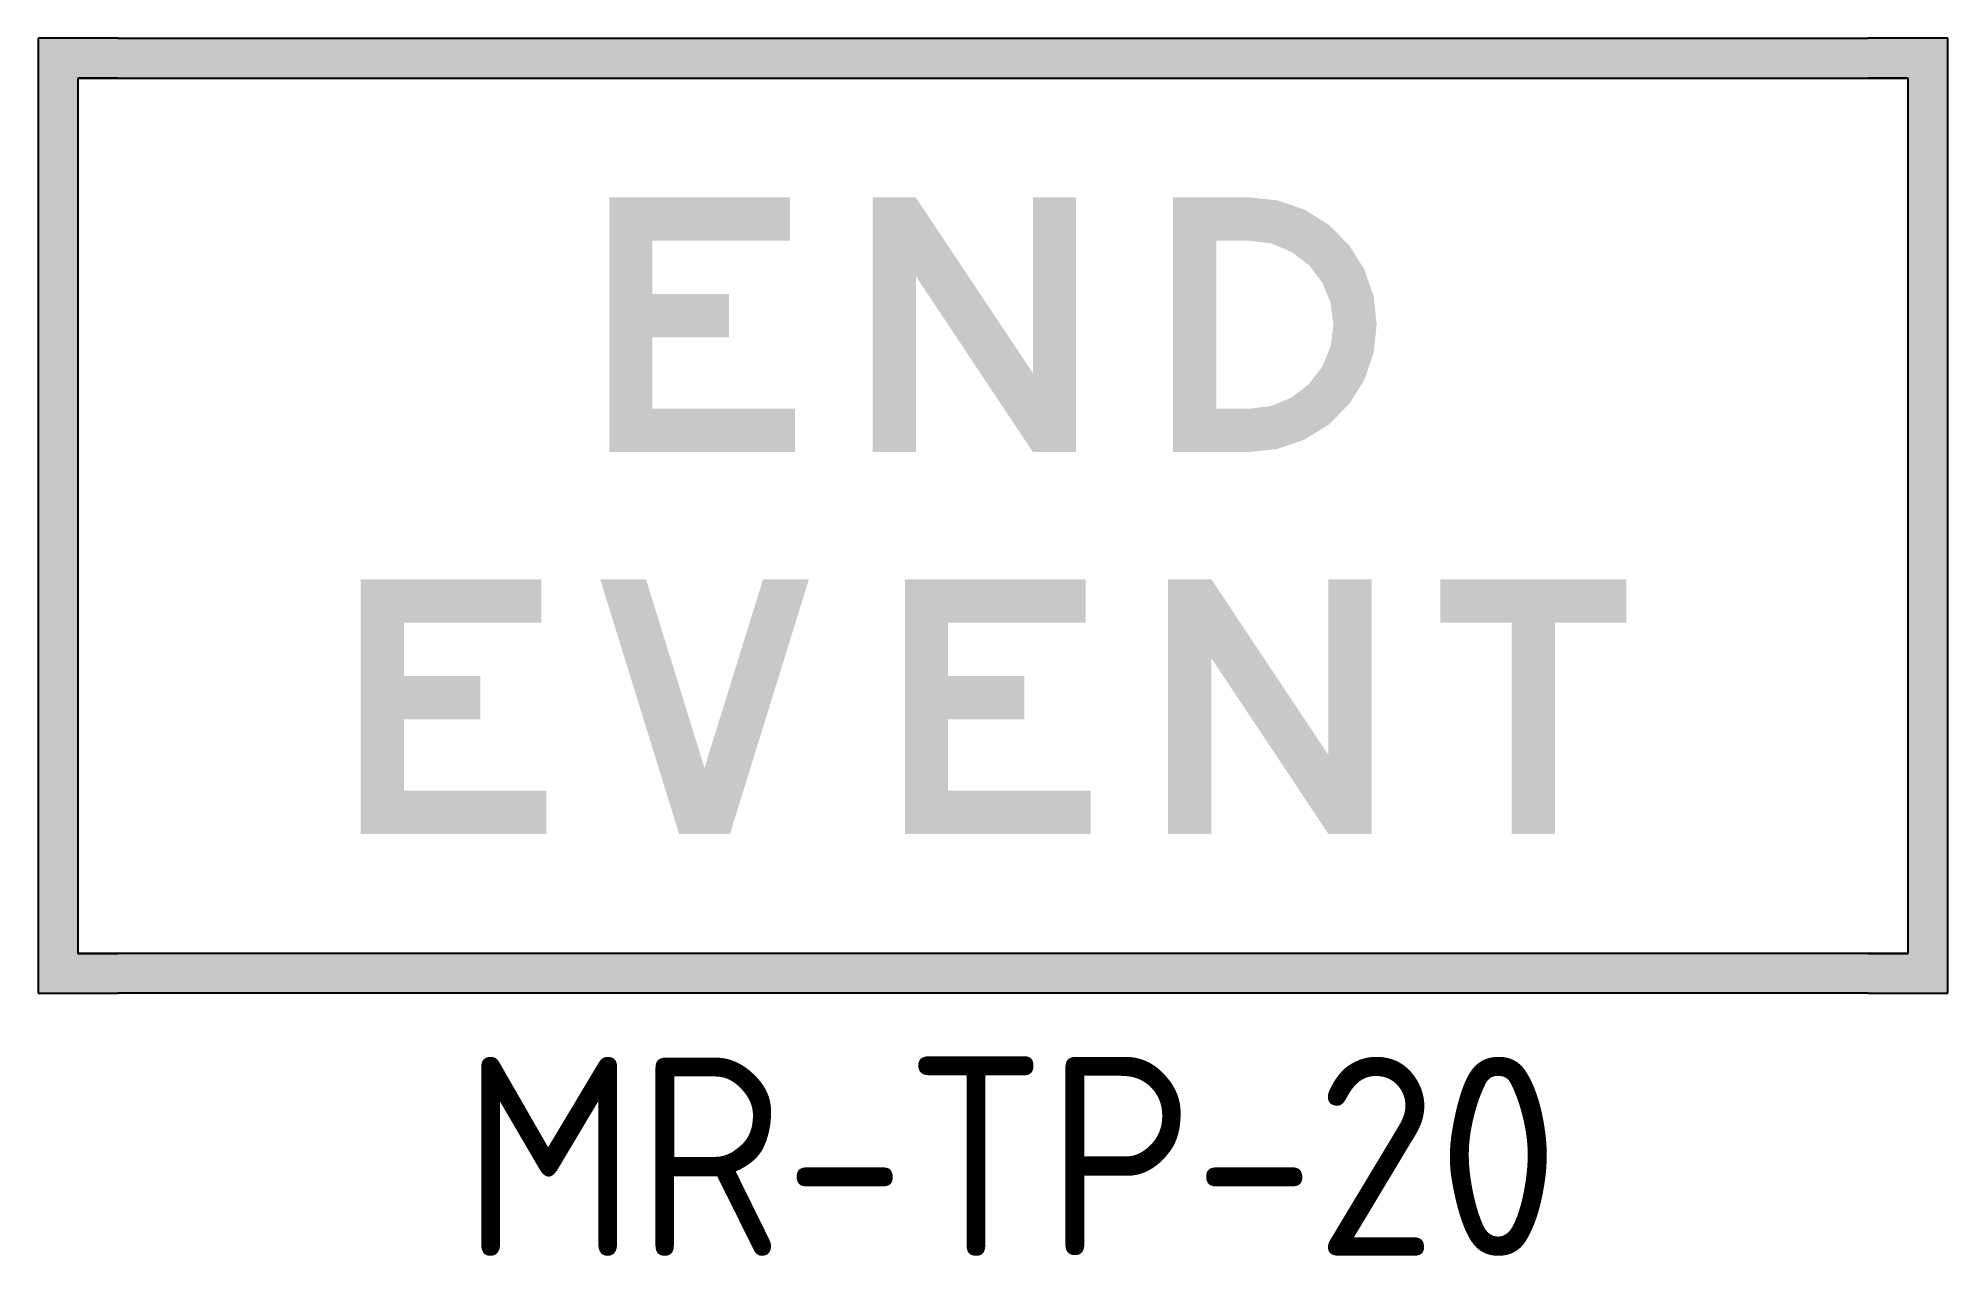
# Model space of a CAD drawing. Extents: x 1.3 to 25.3, y 1.9 to 17.2.
import ezdxf
from ezdxf.enums import TextEntityAlignment as Align

# ---------------------------------------------------------------- set-up
doc = ezdxf.new("R2010")
doc.units = 0
doc.header["$LTSCALE"] = 12
doc.header["$MEASUREMENT"] = 0
doc.layers.add('L25', color=1, linetype='CONTINUOUS')
doc.styles.add('ISO', font='iso.shx')

msp = doc.modelspace()

# ---------------------------------------------------------------- hatches: boundary and pattern name
at = {"layer": 'L25'}
h = msp.add_hatch(color=256, dxfattribs=at)
h.paths.add_polyline_path([(2.306, 17.223), (1.306, 17.223), (1.306, 5.223), (2.306, 5.223), (24.306, 5.223), (25.306, 5.223), (25.306, 17.223), (24.306, 17.223)])
h.paths.add_polyline_path([(24.806, 16.723), (24.806, 5.723), (24.306, 5.723), (1.806, 5.723), (1.806, 16.723)], flags=16)
h = msp.add_hatch(color=256, dxfattribs=at)
h.paths.add_polyline_path([(16.112, 12.567), (16.112, 14.679), (16.528, 14.679), (16.802, 14.645), (17.057, 14.539), (17.276, 14.372), (17.444, 14.153), (17.549, 13.898), (17.584, 13.623), (17.549, 13.35), (17.444, 13.094), (17.276, 12.876), (17.057, 12.707), (16.802, 12.602), (16.528, 12.567)], flags=16)
h.paths.add_polyline_path([(16.528, 12.023), (15.569, 12.023), (15.569, 15.223), (16.528, 15.223), (16.885, 15.185), (17.224, 15.068), (17.528, 14.877), (17.781, 14.623), (17.972, 14.319), (18.09, 13.981), (18.128, 13.623), (18.09, 13.267), (17.972, 12.928), (17.781, 12.624), (17.528, 12.37), (17.224, 12.18), (16.885, 12.063)])
h.paths.add_polyline_path([(14.351, 12.023), (13.807, 12.023), (12.336, 14.232), (12.336, 12.023), (11.792, 12.023), (11.792, 15.223), (12.336, 15.223), (13.807, 13.015), (13.807, 15.223), (14.351, 15.223)])
h.paths.add_polyline_path([(9.026, 13.463), (9.026, 12.567), (10.817, 12.567), (10.817, 12.023), (8.482, 12.023), (8.482, 15.223), (10.753, 15.223), (10.753, 14.679), (9.026, 14.679), (9.026, 14.008), (9.986, 14.008), (9.986, 13.463)])
h = msp.add_hatch(color=256, dxfattribs=at)
h.paths.add_polyline_path([(20.368, 7.223), (19.824, 7.223), (19.824, 9.879), (18.928, 9.879), (18.928, 10.423), (21.264, 10.423), (21.264, 9.879), (20.368, 9.879)])
h.paths.add_polyline_path([(9.361, 7.223), (8.369, 10.423), (8.945, 10.423), (9.68, 8.055), (10.416, 10.423), (10.992, 10.423), (10, 7.223)])
h.paths.add_polyline_path([(18.066, 7.223), (17.522, 7.223), (16.051, 9.432), (16.051, 7.223), (15.507, 7.223), (15.507, 10.423), (16.051, 10.423), (17.522, 8.215), (17.522, 10.423), (18.066, 10.423)])
h.paths.add_polyline_path([(12.741, 8.663), (12.741, 7.767), (14.533, 7.767), (14.533, 7.223), (12.198, 7.223), (12.198, 10.423), (14.469, 10.423), (14.469, 9.879), (12.741, 9.879), (12.741, 9.208), (13.701, 9.208), (13.701, 8.663)])
h.paths.add_polyline_path([(5.903, 8.663), (5.903, 7.767), (7.694, 7.767), (7.694, 7.223), (5.36, 7.223), (5.36, 10.423), (7.63, 10.423), (7.63, 9.879), (5.903, 9.879), (5.903, 9.208), (6.863, 9.208), (6.863, 8.663)])

# ---------------------------------------------------------------- linework, layer by layer
for p, q in [((2.306, 17.223), (1.306, 17.223)), ((1.306, 17.223), (1.306, 5.223)), ((25.306, 17.223), (24.306, 17.223)), ((25.306, 5.223), (25.306, 17.223)), ((1.806, 16.723), (1.806, 5.723)), ((2.306, 16.723), (1.806, 16.723)), ((24.806, 16.723), (24.306, 16.723)), ((24.806, 5.723), (24.806, 16.723)), ((1.806, 5.723), (2.306, 5.723)), ((24.306, 5.723), (24.806, 5.723)), ((1.306, 5.223), (2.306, 5.223)), ((24.306, 5.223), (25.306, 5.223))]:
    msp.add_line(p, q, dxfattribs=at)
for points in [[(2.306, 17.223), (2.306, 17.223), (24.306, 17.223)], [(1.806, 16.723), (24.806, 16.723)], [(24.806, 5.723), (1.806, 5.723)], [(24.306, 5.223), (2.306, 5.223)]]:
    msp.add_lwpolyline(points, dxfattribs=at)

# ---------------------------------------------------------------- texts
at = {"layer": 'L25', "style": 'ISO'}
msp.add_text('MR-TP-20', height=2.5, dxfattribs=at).set_placement((13.529, 1.923), align=Align.CENTER)

doc.saveas('drawing.dxf')
